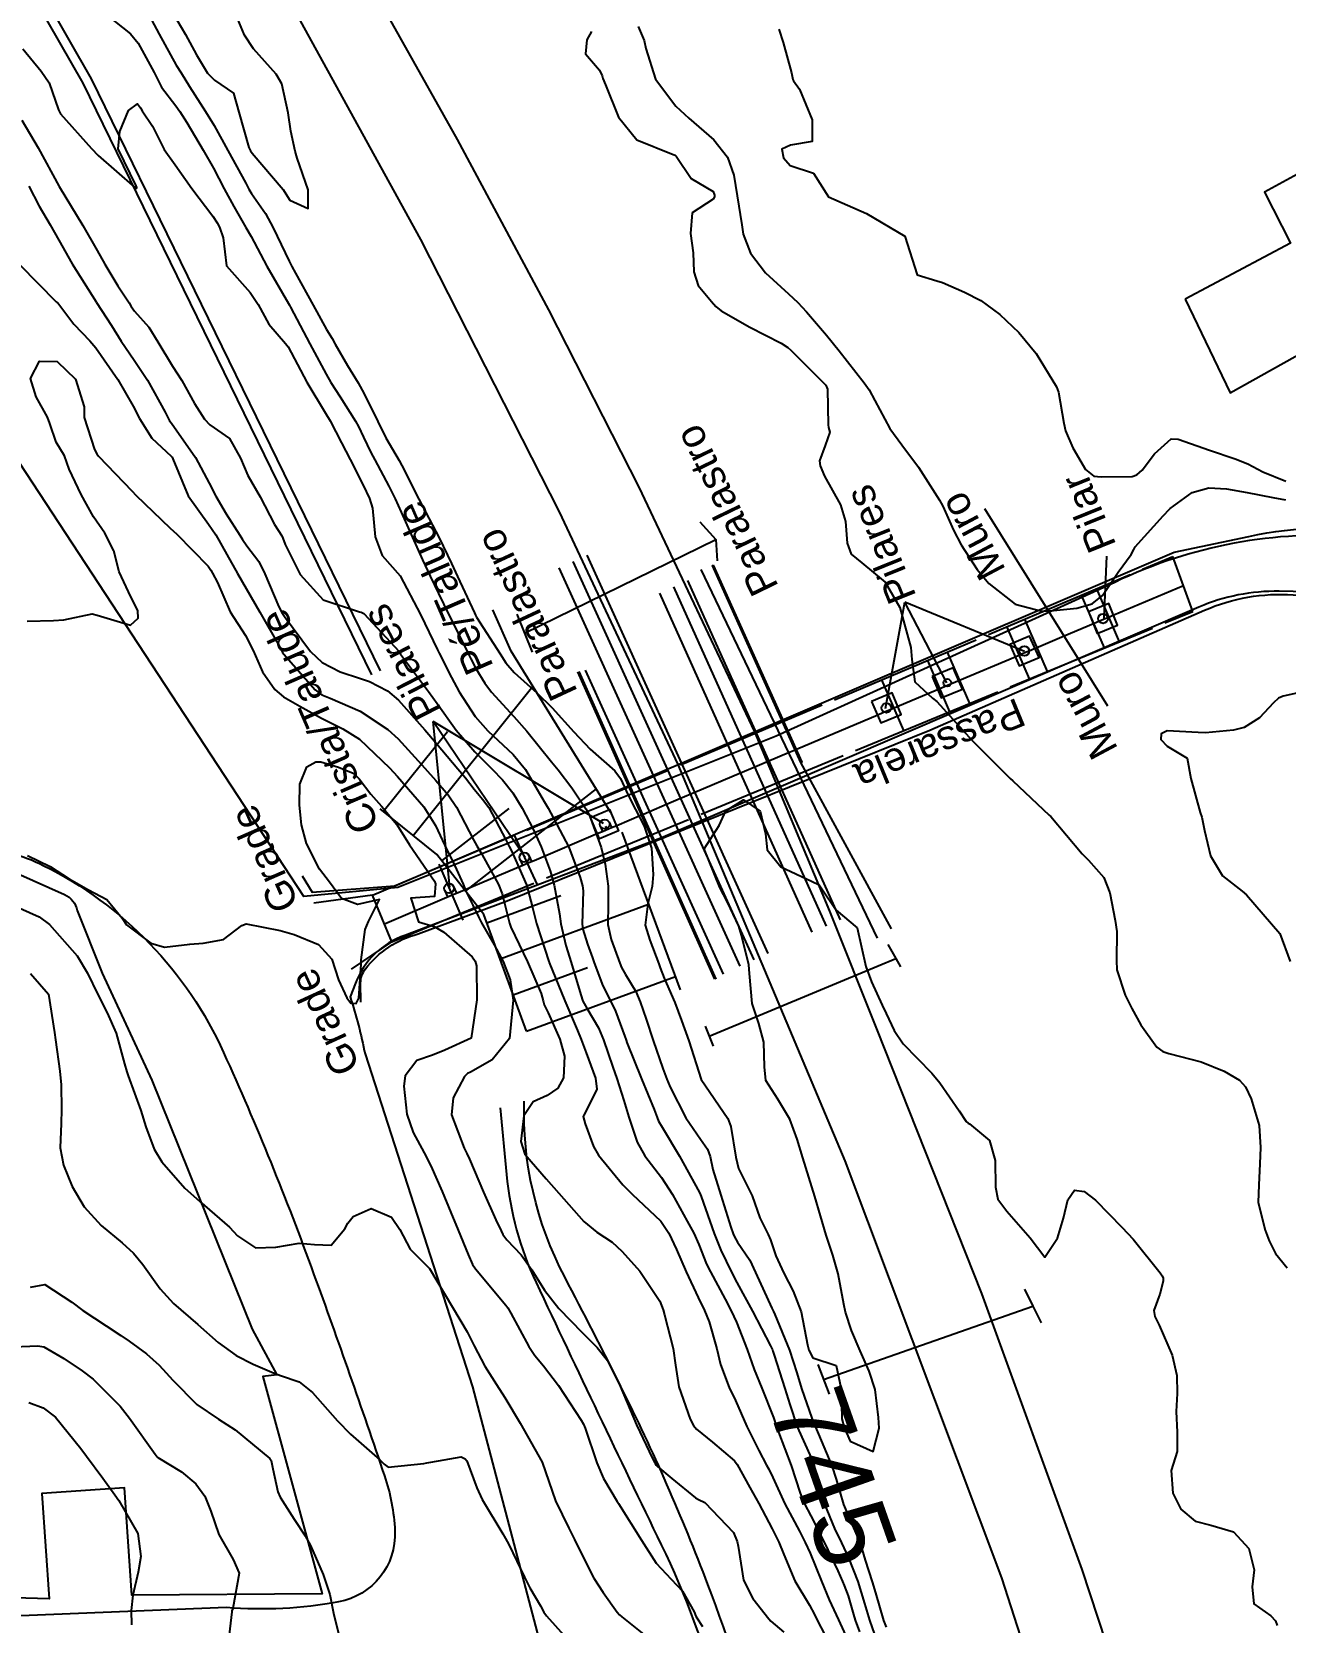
# Model space of a CAD drawing. Header units: metres. Extents: x 318500 to 325275, y 7408834 to 7428799.
# Drawn here: x 321225 to 321290.2, y 7409263.5 to 7409346.2 of the extents above; entities that cross this region are included whole.
import ezdxf
from ezdxf.enums import TextEntityAlignment as Align

# ---------------------------------------------------------------- set-up
doc = ezdxf.new("R2010")
doc.units = ezdxf.units.M
doc.header["$MEASUREMENT"] = 0
for name, pattern in [('CERCA_VIVA', [9.4, 8, -0.7, 0, -0.7]), ('CONTINUO', [0]), ('TRACEJADO', [8.7, 8, -0.7])]:
    doc.linetypes.add(name, pattern=pattern)
for name, color, linetype in [('BASE', 45, 'Continuous'), ('Canaleta de Drenagem', 151, 'Continuous'), ('Cotas', 45, 'Continuous'), ('Curvas de Nivel 1m', 11, 'Continuous'), ('Curvas de Nivel 5m', 15, 'Continuous'), ('Edificações', 30, 'Continuous'), ('EIXO', 45, 'Continuous'), ('GRADE', 45, 'Continuous'), ('H_EDIFICAÇÃO', 30, 'Continuous'), ('LASTRO', 45, 'Continuous'), ('Linha Férrea', 20, 'Continuous'), ('MURO', 30, 'Continuous'), ('PARALASTRO', 45, 'Continuous'), ('PASSARELA', 45, 'Continuous'), ('PILAR', 45, 'Continuous'), ('Pontes e Viadutos', 190, 'Continuous'), ('Portico', 45, 'Continuous'), ('PT_SEÇÃO', 45, 'Continuous'), ('TALUDE', 45, 'Continuous'), ('TEXTO', 45, 'Continuous'), ('TRILHO', 45, 'Continuous'), ('Vias Primárias', 230, 'Continuous')]:
    doc.layers.add(name, color=color, linetype=linetype)
doc.styles.add('ARIAL', font='arial.ttf')
doc.linetypes.add('TRACKS', pattern='A,0.15,[130,ltypeshp.shx,S=0.25,R=0,X=0,Y=0],0.15', length=0.3)

msp = doc.modelspace()

# ---------------------------------------------------------------- linework, layer by layer
at = {"layer": 'BASE', "linetype": 'CONTINUO'}
for points in [[(321279.968, 7409316.024, 742.257), (321280.429, 7409314.906, 742.247), (321281.486, 7409315.341, 742.216), (321281.025, 7409316.459, 742.216)], [(321275.873, 7409314.335, 742.717), (321276.362, 7409313.229, 742.74), (321277.399, 7409313.656, 742.718), (321276.91, 7409314.762, 742.718)], [(321271.835, 7409312.67, 742.87), (321272.305, 7409311.556, 742.87), (321273.409, 7409312.011, 742.811), (321272.94, 7409313.126, 742.765)], [(321268.691, 7409311.374, 743.476), (321269.161, 7409310.26, 743.478), (321270.226, 7409310.699, 743.478), (321269.756, 7409311.813, 743.476)], [(321254.071, 7409305.337, 744.858), (321255.051, 7409305.75, 744.844), (321255.521, 7409304.636, 744.836), (321254.54, 7409304.222, 744.836)]]:
    msp.add_polyline3d(points, close=True, dxfattribs=at)
for points in [[(321275.716, 7409315.242, 0), (321276.885, 7409312.543, 0)], [(321276.647, 7409315.646, 0), (321277.824, 7409312.93, 0)], [(321272.613, 7409313.938, 0), (321273.774, 7409311.26, 0)], [(321271.59, 7409313.495, 0), (321272.743, 7409310.835, 0)], [(321269.21, 7409312.497, 0), (321270.356, 7409309.851, 0)], [(321254.565, 7409304.891, 751.037), (321254.688, 7409304.612, 751.037)], [(321255.027, 7409305.082, 751.044), (321255.149, 7409304.807, 751.044)]]:
    msp.add_polyline3d(points, dxfattribs=at)
at = {"layer": 'Canaleta de Drenagem'}
for points in [[(321186.293, 7409407.226), (321192.546, 7409398.807), (321200.25, 7409387.723), (321209.066, 7409374.772), (321217.93, 7409360.478), (321227.65, 7409343.525), (321242.679, 7409312.751)], [(321186.695, 7409407.524), (321192.952, 7409399.099), (321200.662, 7409388.006), (321209.486, 7409375.044), (321218.359, 7409360.734), (321228.092, 7409343.759), (321243.128, 7409312.97)]]:
    msp.add_lwpolyline(points, dxfattribs=at)
for points in [[(321263.029, 7409256.52, 0.026743), (321260.171, 7409265.439, 0.025155), (321255.648, 7409275.736, 0.005157), (321252.721, 7409281.435, -0.130139), (321250.617, 7409290.585)], [(321249.372, 7409290.234), (321249.697, 7409286.757, 0.086902), (321251.229, 7409281.147, 0.00275), (321257.743, 7409267.502, -0.093903), (321262.235, 7409250.864, 0.050455), (321266.014, 7409229.764, -0.079532), (321267.595, 7409216.573, 0.086585), (321268.046, 7409213.208), (321269.19, 7409207.889), (321275.744, 7409181.262, -0.040826), (321277.451, 7409170.665, 0.035451), (321278.83, 7409161.482, -0.053917), (321280.053, 7409150.623), (321281.177, 7409131.234), (321281.285, 7409119.741), (321281.5, 7409109.523), (321282.344, 7409085.246), (321281.633, 7409043.555), (321280.186, 7409023.382), (321278.371, 7409007.125), (321276.879, 7408998.216), (321270.131, 7408967.899, -0.036702), (321267.644, 7408959.635, 0.067069), (321266.315, 7408954.006, 0.067069)]]:
    msp.add_lwpolyline(points, format="xyb", dxfattribs=at)
at = {"layer": 'Curvas de Nivel 1m', "flags": 128}
for points, elevation in [([(321230.57, 7409348.07), (321231.624, 7409346.084), (321232.516, 7409344.47), (321232.76, 7409344.068), (321233.206, 7409343.36), (321234.037, 7409342.055), (321234.479, 7409341.326), (321235.205, 7409340.039), (321236.13, 7409338.329), (321236.291, 7409338.022), (321236.339, 7409337.931), (321236.428, 7409337.802), (321237.164, 7409336.755), (321237.556, 7409336.003), (321238.384, 7409334.277), (321238.527, 7409333.989), (321238.715, 7409333.647), (321239.628, 7409331.977), (321240.337, 7409330.717), (321240.619, 7409330.252), (321240.787, 7409329.963), (321241.419, 7409328.848), (321241.973, 7409327.945), (321242.292, 7409327.377), (321242.996, 7409325.929), (321243.42, 7409325.081), (321244.103, 7409323.912), (321244.246, 7409323.65), (321245.138, 7409321.901), (321246.19, 7409319.89), (321246.841, 7409318.544), (321247.143, 7409317.875), (321248.028, 7409315.975), (321248.085, 7409315.861), (321248.139, 7409315.762), (321249.356, 7409313.841), (321249.656, 7409313.387), (321250.1, 7409312.874), (321251.279, 7409311.818), (321252.078, 7409311.042), (321253.201, 7409309.793), (321254.047, 7409308.884), (321255.336, 7409307.76), (321255.631, 7409307.361), (321256.018, 7409306.503), (321256.412, 7409305.746), (321256.851, 7409304.888), (321257.235, 7409303.737), (321257.331, 7409302.365), (321257.265, 7409301.737), (321257.051, 7409300.849), (321256.908, 7409299.735), (321257.144, 7409298.957), (321257.614, 7409297.724), (321257.684, 7409297.511), (321257.889, 7409296.978), (321258.445, 7409295.714), (321258.801, 7409294.77), (321259.177, 7409293.707), (321259.82, 7409291.7), (321261.204, 7409289.679), (321261.371, 7409289.262), (321261.631, 7409287.672), (321261.761, 7409287.078), (321262.471, 7409285.659), (321262.87, 7409284.505), (321263.301, 7409283.646), (321263.423, 7409283.36), (321263.699, 7409282.528), (321264.121, 7409281.636), (321264.61, 7409280.697), (321265.03, 7409279.626), (321265.356, 7409277.901), (321265.415, 7409277.622), (321265.626, 7409277.231), (321266.847, 7409276.827), (321267.1, 7409275.598), (321267.135, 7409274.048), (321267.257, 7409273.595), (321267.569, 7409272.887), (321268.777, 7409272.357), (321269.09, 7409273.567), (321269.043, 7409274.113), (321268.869, 7409275.571), (321268.568, 7409276.525), (321268.091, 7409277.583), (321267.646, 7409278.64), (321267.338, 7409279.595), (321267.247, 7409280.015), (321266.945, 7409281.601), (321266.668, 7409282.574), (321266.318, 7409283.611), (321265.74, 7409285.62), (321265.102, 7409287.627), (321264.808, 7409288.601), (321264.44, 7409289.634), (321263.806, 7409290.689), (321263.188, 7409291.649), (321263.111, 7409292.371), (321263.082, 7409293.652), (321262.817, 7409294.613), (321262.468, 7409295.661), (321262.342, 7409297.214), (321262.302, 7409297.664), (321261.923, 7409299.215), (321261.774, 7409299.672), (321261.191, 7409300.93), (321260.785, 7409301.687), (321259.98, 7409303.7), (321260.766, 7409304.921), (321261.103, 7409305.684), (321262.016, 7409306.256), (321262.895, 7409305.661), (321263.168, 7409304.483), (321263.255, 7409303.657), (321263.967, 7409302.768), (321265.555, 7409302.027), (321265.953, 7409301.824), (321266.107, 7409301.618), (321266.851, 7409300.518), (321267.93, 7409299.59), (321268.386, 7409297.583), (321268.677, 7409296.789), (321269.243, 7409295.569), (321269.443, 7409295.144), (321269.857, 7409294.259), (321270.336, 7409293.555), (321271.827, 7409292.025), (321272.242, 7409291.534), (321273.251, 7409290.066), (321273.606, 7409289.513), (321273.716, 7409289.438), (321273.789, 7409289.405), (321274.813, 7409288.527), (321275.11, 7409287.49), (321275.141, 7409286.097), (321275.247, 7409285.487), (321275.731, 7409284.851), (321276.93, 7409283.468), (321277.7, 7409282.458), (321278.354, 7409283.45), (321278.676, 7409284.495), (321278.902, 7409285.443), (321279.241, 7409285.944), (321279.747, 7409285.881), (321280.331, 7409285.421), (321281.719, 7409283.998), (321282.288, 7409283.394), (321283.693, 7409281.65), (321283.801, 7409281.488), (321283.851, 7409281.378), (321283.859, 7409281.206), (321283.677, 7409280.536), (321283.365, 7409279.682), (321283.421, 7409279.382), (321283.653, 7409278.925), (321284.33, 7409277.369), (321284.568, 7409276.314), (321284.586, 7409275.365), (321284.525, 7409274.437), (321284.577, 7409273.365), (321284.581, 7409272.349), (321284.274, 7409271.369), (321284.364, 7409270.193), (321284.779, 7409269.361), (321285.521, 7409268.73), (321286.332, 7409268.523), (321287.513, 7409268.166), (321288.321, 7409267.312), (321288.598, 7409266.194), (321288.491, 7409265.31), (321288.576, 7409264.424), (321289.455, 7409263.8), (321289.694, 7409263.538), (321289.794, 7409263.295)], 744), ([(321232.551, 7409346.826), (321232.996, 7409346.065), (321233.569, 7409345.015), (321234.132, 7409344.054), (321234.506, 7409343.693), (321235.486, 7409343.022), (321235.765, 7409342.031), (321236.292, 7409340.194), (321236.377, 7409340.021), (321236.458, 7409339.9), (321238.075, 7409337.995), (321238.215, 7409337.781), (321238.425, 7409337.455), (321239.382, 7409337.019), (321239.372, 7409337.981), (321238.809, 7409339.632), (321238.703, 7409339.988), (321238.476, 7409341.033), (321238.328, 7409341.992), (321238, 7409343.493), (321237.714, 7409344.002), (321236.529, 7409345.319), (321236.067, 7409346.027), (321235.721, 7409346.864)], 743), ([(321254.11, 7409346.223), (321253.868, 7409345.79), (321253.807, 7409345.065), (321254.524, 7409344.218), (321254.663, 7409343.919), (321254.711, 7409343.777), (321254.84, 7409343.45), (321255.52, 7409341.765), (321256.473, 7409340.592), (321258.367, 7409339.826), (321258.461, 7409339.787), (321258.529, 7409339.729), (321259.309, 7409338.578), (321260.442, 7409337.9), (321260.5, 7409337.759), (321260.51, 7409337.699), (321260.513, 7409337.624), (321260.437, 7409337.506), (321259.347, 7409336.796), (321259.265, 7409335.717), (321259.411, 7409334.699), (321259.441, 7409333.714), (321259.669, 7409333.01), (321260.365, 7409332.169), (321260.589, 7409331.924), (321260.864, 7409331.692), (321262.348, 7409330.846), (321263.975, 7409330.014), (321264.332, 7409329.79), (321264.492, 7409329.648), (321266.303, 7409327.83), (321266.399, 7409327.619), (321266.422, 7409325.758), (321266.447, 7409325.617), (321266.514, 7409325.379), (321266.266, 7409324.688), (321265.986, 7409323.892), (321266.01, 7409323.624), (321266.242, 7409323.088), (321267.071, 7409321.607), (321267.328, 7409320.724), (321267.423, 7409319.602), (321267.63, 7409319.037), (321268.185, 7409318.587), (321269.401, 7409317.578), (321270.15, 7409316.249), (321270.355, 7409315.567), (321270.73, 7409314.172), (321270.787, 7409313.56), (321270.943, 7409312.398), (321271.856, 7409311.544), (321272.087, 7409311.363), (321273.766, 7409309.514), (321274.055, 7409309.206), (321275.774, 7409307.484), (321275.903, 7409307.356), (321276.028, 7409307.236), (321277.933, 7409305.461), (321278.009, 7409305.377), (321279.651, 7409303.435), (321279.809, 7409303.264), (321279.977, 7409303.108), (321280.768, 7409302.218), (321281.082, 7409301.413), (321281.368, 7409299.979), (321281.439, 7409299.407), (321281.423, 7409297.892), (321281.453, 7409297.407), (321281.88, 7409296.098), (321282.224, 7409295.396), (321282.699, 7409294.554), (321283.526, 7409293.383), (321283.847, 7409293.163), (321284.16, 7409293.061), (321285.839, 7409292.621), (321287.033, 7409292.131), (321287.825, 7409291.662), (321288.137, 7409291.317), (321288.432, 7409290.696), (321288.847, 7409289.31), (321288.919, 7409288.172), (321288.888, 7409287.309), (321288.838, 7409286.225), (321288.807, 7409285.309), (321289.155, 7409283.869), (321289.378, 7409283.303), (321289.703, 7409282.65), (321290.314, 7409281.906)], 743), ([(321256.551, 7409346.483), (321256.853, 7409345.747), (321256.948, 7409345.334), (321257.444, 7409343.741), (321258.499, 7409342.337), (321259.172, 7409341.72), (321260.473, 7409340.593), (321261.199, 7409339.689), (321261.52, 7409338.753), (321261.699, 7409337.681), (321261.929, 7409336.166), (321262.005, 7409335.676), (321262.395, 7409334.686), (321263.164, 7409333.662), (321264.369, 7409332.566), (321264.85, 7409332.128), (321265.3, 7409331.636), (321266.342, 7409330.42), (321266.997, 7409329.61), (321268.305, 7409327.937), (321268.553, 7409327.587), (321268.855, 7409327.024), (321269.63, 7409325.576), (321270.267, 7409324.727), (321271.127, 7409323.557), (321272.224, 7409321.838), (321272.391, 7409321.537), (321272.955, 7409320.276), (321273.344, 7409319.523), (321274.181, 7409318.241), (321274.785, 7409317.504), (321276.154, 7409316.427), (321277.546, 7409316.073), (321278.15, 7409316.102), (321279.365, 7409316.228), (321280.155, 7409316.455), (321280.699, 7409316.888), (321281.061, 7409317.421), (321281.508, 7409318.089), (321282.194, 7409319.02), (321282.324, 7409319.283), (321282.403, 7409319.407), (321283.851, 7409321.02), (321284.183, 7409321.381), (321284.203, 7409321.398), (321284.22, 7409321.413), (321285.363, 7409322.233), (321286.237, 7409322.48), (321287.154, 7409322.423), (321288.234, 7409322.239), (321289.56, 7409321.98), (321290.228, 7409321.852)], 742), ([(321263.863, 7409346.344), (321264.083, 7409345.655), (321264.524, 7409344.069), (321264.588, 7409343.716), (321264.619, 7409343.649), (321264.939, 7409343.218), (321265.601, 7409341.633), (321265.601, 7409340.506), (321264.47, 7409340.308), (321264.014, 7409340.107), (321264.106, 7409339.654), (321264.456, 7409339.244), (321265.67, 7409338.849), (321266.44, 7409337.62), (321268.428, 7409336.759), (321270.41, 7409335.57), (321271.05, 7409333.56), (321272.078, 7409333.245), (321272.376, 7409333.158), (321273.519, 7409332.67), (321274.367, 7409332.227), (321275.36, 7409331.5), (321276.346, 7409330.557), (321277.242, 7409329.476), (321278.304, 7409327.737), (321278.409, 7409327.458), (321278.684, 7409325.854), (321278.781, 7409325.452), (321279.153, 7409324.56), (321279.821, 7409323.436), (321280.245, 7409323.097), (321280.624, 7409323.047), (321282.245, 7409323.076), (321282.489, 7409323.163), (321282.764, 7409323.402), (321283.41, 7409324.246), (321284.275, 7409325.027), (321284.636, 7409325.013), (321286.266, 7409324.435), (321287.61, 7409323.986), (321288.256, 7409323.727), (321289.041, 7409323.318), (321290.243, 7409322.838)], 741), ([(321224.527, 7409345.322), (321225.491, 7409344.165), (321225.895, 7409343.551), (321226.38, 7409342.152), (321226.487, 7409341.935), (321228.104, 7409340.134), (321228.455, 7409339.774), (321230.358, 7409338.101), (321230.392, 7409338.063), (321230.429, 7409338.046), (321230.46, 7409338.1), (321230.432, 7409338.201), (321229.488, 7409340.115), (321229.57, 7409341.017), (321230.02, 7409342.107), (321230.494, 7409342.458), (321230.652, 7409342.258), (321230.74, 7409342.096), (321231.271, 7409341.295), (321231.888, 7409340.079), (321232.448, 7409339.291), (321233.329, 7409338.061), (321234.416, 7409336.617), (321234.638, 7409336.272), (321234.762, 7409336.045), (321234.955, 7409335.488), (321235.134, 7409334.039), (321236.359, 7409332.649), (321236.78, 7409332.014), (321237.334, 7409330.999), (321238.197, 7409329.992), (321238.327, 7409329.809), (321239.303, 7409327.98), (321240.276, 7409326.363), (321240.512, 7409325.966), (321241.116, 7409324.815), (321241.557, 7409323.95), (321242.23, 7409322.616), (321242.558, 7409321.935), (321242.723, 7409321.422), (321242.869, 7409319.93), (321243.217, 7409318.961), (321244.17, 7409317.91), (321245.222, 7409315.899), (321246.112, 7409314.049), (321246.186, 7409313.889), (321246.832, 7409312.613), (321247.235, 7409311.873), (321248.071, 7409310.588), (321248.723, 7409309.85), (321250.042, 7409308.603), (321250.676, 7409307.824), (321251.656, 7409306.172), (321251.859, 7409305.812), (321252.006, 7409305.556), (321252.941, 7409303.796), (321253.53, 7409302.213), (321253.651, 7409301.784), (321253.678, 7409301.515), (321253.624, 7409299.785), (321253.661, 7409299.519), (321253.914, 7409298.746), (321254.164, 7409298.036), (321254.259, 7409297.775), (321254.699, 7409296.585), (321255.115, 7409295.761), (321255.367, 7409295.259), (321255.852, 7409293.94), (321255.902, 7409293.801), (321255.919, 7409293.749), (321255.961, 7409293.635), (321256.713, 7409291.737), (321257.377, 7409290.146), (321257.534, 7409289.724), (321257.609, 7409289.544), (321257.785, 7409289.23), (321258.692, 7409287.711), (321259.742, 7409285.819), (321259.793, 7409285.699), (321259.818, 7409285.62), (321260.502, 7409283.688), (321260.842, 7409282.823), (321261.395, 7409281.674), (321261.682, 7409281.14), (321262.493, 7409279.658), (321263.435, 7409277.841), (321263.525, 7409277.642), (321263.554, 7409277.566), (321263.627, 7409277.371), (321264.179, 7409275.634), (321264.428, 7409274.802), (321264.819, 7409273.628), (321265.556, 7409271.994), (321265.701, 7409271.618), (321266.066, 7409270.143), (321266.229, 7409269.61), (321266.765, 7409268.347), (321267.124, 7409267.596), (321267.488, 7409266.813), (321267.967, 7409265.583), (321268.323, 7409264.442), (321268.586, 7409263.573), (321269.2, 7409261.787)], 746), ([(321224.481, 7409341.602), (321225.33, 7409340.167), (321226.43, 7409338.15), (321227.646, 7409336.138), (321228.39, 7409334.829), (321228.802, 7409334.124), (321229.479, 7409332.998), (321230.065, 7409332.104), (321230.17, 7409331.924), (321230.346, 7409331.668), (321231.086, 7409330.837), (321231.557, 7409330.082), (321232.311, 7409328.81), (321232.807, 7409328.065), (321233.465, 7409326.875), (321233.981, 7409326.053), (321234.267, 7409325.768), (321235.283, 7409325.057), (321235.855, 7409324.026), (321236.237, 7409323.127), (321236.876, 7409322.01), (321237.63, 7409320.567), (321238.009, 7409319.993), (321238.066, 7409319.869), (321238.185, 7409319.535), (321238.966, 7409317.982), (321240.15, 7409316.656), (321242.043, 7409316.04), (321242.141, 7409316.015), (321242.266, 7409315.938), (321244.111, 7409313.969), (321244.141, 7409313.91), (321244.187, 7409313.831), (321245.634, 7409311.895), (321246.081, 7409311.272), (321247.079, 7409309.875), (321248.043, 7409308.747), (321248.956, 7409307.846), (321249.486, 7409307.299), (321250.018, 7409306.609), (321250.507, 7409305.825), (321251.087, 7409304.725), (321251.493, 7409303.815), (321251.961, 7409302.557), (321252.18, 7409301.807), (321252.45, 7409300.317), (321252.525, 7409299.801), (321252.789, 7409298.673), (321253.05, 7409297.793), (321253.555, 7409296.105), (321253.673, 7409295.782), (321253.866, 7409295.41), (321254.476, 7409294.39), (321254.746, 7409293.767), (321255.234, 7409292.354), (321255.433, 7409291.756), (321255.803, 7409290.616), (321256.066, 7409289.746), (321256.489, 7409288.451), (321256.897, 7409287.733), (321257.753, 7409286.611), (321258.328, 7409285.714), (321259.096, 7409284.33), (321259.435, 7409283.703), (321259.704, 7409283.114), (321260.104, 7409282.104), (321260.301, 7409281.691), (321261.065, 7409280.283), (321261.374, 7409279.674), (321261.651, 7409279.072), (321262.206, 7409277.661), (321262.576, 7409276.612), (321262.977, 7409275.649), (321263.587, 7409274.121), (321263.747, 7409273.638), (321263.847, 7409273.366), (321264.497, 7409271.631), (321264.976, 7409270.185), (321265.204, 7409269.623), (321265.521, 7409269.005), (321266.229, 7409267.609), (321266.936, 7409266.141), (321267.176, 7409265.594), (321267.26, 7409265.385), (321267.462, 7409264.837), (321267.748, 7409263.881), (321267.839, 7409263.584), (321268.05, 7409262.971)], 747), ([(321224.836, 7409338.174), (321225.387, 7409337.133), (321225.947, 7409336.157), (321226.398, 7409335.367), (321227.101, 7409334.143), (321228.35, 7409332.157), (321228.366, 7409332.13), (321229.152, 7409330.932), (321229.648, 7409330.11), (321230.315, 7409329.126), (321231.022, 7409328.089), (321231.937, 7409326.413), (321232.105, 7409326.072), (321232.167, 7409325.97), (321232.268, 7409325.851), (321233.515, 7409324.057), (321234.23, 7409322.729), (321234.572, 7409322.045), (321235.109, 7409321.133), (321235.816, 7409320.026), (321235.959, 7409319.794), (321236.184, 7409319.467), (321236.817, 7409318.651), (321237.122, 7409318.006), (321237.849, 7409316.29), (321238.005, 7409315.992), (321238.137, 7409315.782), (321239.5, 7409313.976), (321240.104, 7409313.399), (321241.049, 7409312.906), (321242.096, 7409312.561), (321242.561, 7409312.4), (321243.504, 7409311.919), (321244.083, 7409311.443), (321245.453, 7409309.896), (321246.049, 7409309.185), (321247.168, 7409307.873), (321247.556, 7409307.398), (321248.019, 7409306.809), (321248.451, 7409306.29), (321248.768, 7409305.849), (321249.656, 7409304.163), (321249.835, 7409303.832), (321249.976, 7409303.562), (321250.733, 7409301.822), (321251.037, 7409300.721), (321251.255, 7409299.817), (321251.901, 7409297.847), (321251.908, 7409297.818), (321251.916, 7409297.793), (321252.723, 7409295.791), (321253.384, 7409294.256), (321253.581, 7409293.783), (321253.84, 7409293.099), (321254.321, 7409291.772), (321254.389, 7409291.193), (321253.793, 7409289.962), (321253.716, 7409289.856), (321253.685, 7409289.781), (321253.786, 7409289.394), (321254.227, 7409288.226), (321254.486, 7409287.769), (321255.747, 7409286.227), (321256.231, 7409285.743), (321257.719, 7409284.33), (321258.147, 7409283.716), (321258.544, 7409282.869), (321259.037, 7409281.707), (321259.67, 7409280.37), (321259.997, 7409279.695), (321260.243, 7409279.099), (321260.634, 7409277.685), (321260.827, 7409276.886), (321261.286, 7409275.675), (321261.6, 7409275.002), (321262.199, 7409273.661), (321262.814, 7409272.398), (321263.219, 7409271.645), (321263.336, 7409271.431), (321263.544, 7409271.001), (321264.172, 7409269.634), (321264.929, 7409268.205), (321265.237, 7409267.623), (321265.492, 7409267.056), (321266.08, 7409265.611), (321266.486, 7409264.63), (321266.958, 7409263.597), (321267.435, 7409262.568)], 748), ([(321224.379, 7409334.084), (321226.27, 7409332.151), (321226.321, 7409332.122), (321226.349, 7409332.099), (321227.193, 7409330.996), (321228.01, 7409330.133), (321228.325, 7409329.77), (321229.468, 7409328.112), (321230.28, 7409326.735), (321230.595, 7409326.095), (321231.241, 7409325.066), (321232.251, 7409324.123), (321232.296, 7409324.07), (321232.331, 7409323.987), (321233.129, 7409322.061), (321234.198, 7409320.588), (321234.58, 7409320.044), (321235.151, 7409319.007), (321235.707, 7409318.027), (321236.158, 7409317.244), (321236.856, 7409316.009), (321237.883, 7409314.224), (321238.002, 7409313.992), (321238.039, 7409313.921), (321238.108, 7409313.825), (321239.748, 7409311.973), (321240.086, 7409311.718), (321240.513, 7409311.534), (321242.074, 7409310.862), (321243.521, 7409309.918), (321244.053, 7409309.426), (321245.441, 7409307.896), (321246.024, 7409307.255), (321246.654, 7409306.518), (321247.088, 7409305.874), (321247.985, 7409304.174), (321248.153, 7409303.857), (321248.405, 7409303.423), (321249.284, 7409301.84), (321249.472, 7409301.364), (321249.849, 7409299.831), (321249.927, 7409299.62), (321250.781, 7409297.821), (321251.503, 7409296.178), (321251.604, 7409295.804), (321251.654, 7409295.589), (321251.864, 7409295.168), (321252.463, 7409293.794), (321252.707, 7409292.921), (321252.658, 7409291.792), (321252.359, 7409291.248), (321251.806, 7409290.866), (321251.077, 7409290.534), (321250.603, 7409289.818), (321250.437, 7409288.48), (321250.651, 7409287.817), (321251.751, 7409286.529), (321252.422, 7409285.793), (321253.718, 7409284.319), (321254.397, 7409283.77), (321255.197, 7409283.25), (321255.7, 7409282.778), (321256.188, 7409282.236), (321256.633, 7409281.736), (321257.667, 7409280.166), (321257.836, 7409279.718), (321257.908, 7409279.465), (321258.365, 7409277.713), (321258.493, 7409276.84), (321258.667, 7409275.709), (321259.253, 7409274.036), (321259.422, 7409273.702), (321259.577, 7409273.509), (321260.413, 7409272.842), (321261.553, 7409271.871), (321261.701, 7409271.668), (321262.36, 7409270.479), (321262.813, 7409269.651), (321263.51, 7409268.334), (321263.858, 7409267.636), (321264.125, 7409266.999), (321264.69, 7409265.628), (321265.457, 7409264.36), (321265.711, 7409263.875), (321265.837, 7409263.614), (321266.271, 7409262.773)], 749), ([(321291.439, 7409311.941), (321290.095, 7409311.651), (321289.854, 7409311.542), (321289.596, 7409311.305), (321288.867, 7409310.523), (321288.07, 7409310.016), (321287.515, 7409309.881), (321286.066, 7409309.746), (321285.671, 7409309.751), (321284.067, 7409309.843), (321283.761, 7409309.689), (321283.74, 7409309.383), (321284.057, 7409309.049), (321285.108, 7409308.422), (321285.299, 7409307.361), (321285.782, 7409305.585), (321285.865, 7409305.352), (321286, 7409304.653), (321286.32, 7409303.345), (321286.937, 7409302.303), (321287.962, 7409301.494), (321288.184, 7409301.318), (321289.93, 7409299.3), (321290.464, 7409297.848)], 742), ([(321224.774, 7409303.362), (321225.959, 7409302.782), (321226.946, 7409302.14), (321227.944, 7409301.566), (321228.9, 7409301.076), (321229.694, 7409300.104), (321229.925, 7409299.75), (321231.198, 7409298.794), (321231.908, 7409298.58), (321233.217, 7409298.751), (321233.911, 7409298.8), (321234.965, 7409298.984), (321235.925, 7409299.713), (321236.147, 7409299.796), (321237.922, 7409299.456), (321238.649, 7409299.253), (321239.911, 7409298.735), (321240.612, 7409297.959), (321240.953, 7409296.885), (321241.393, 7409295.947), (321241.598, 7409295.675), (321241.867, 7409295.664), (321242.014, 7409295.938), (321242.132, 7409297.701), (321242.141, 7409297.936), (321242.345, 7409299.512), (321242.52, 7409299.931), (321243.084, 7409301.066), (321241.939, 7409300.808), (321241.109, 7409301.12), (321240.49, 7409301.962), (321239.96, 7409302.654), (321239.286, 7409303.977), (321239.028, 7409304.946), (321238.919, 7409305.981), (321238.939, 7409307.063), (321239.306, 7409307.977), (321239.773, 7409308.234), (321240.034, 7409308.225), (321240.95, 7409307.956), (321241.72, 7409307.638), (321242.024, 7409307.341), (321242.629, 7409306.544), (321243.187, 7409305.922), (321243.996, 7409304.961), (321244.656, 7409303.903), (321245.952, 7409302.027), (321245.995, 7409301.889), (321245.943, 7409301.223), (321244.711, 7409301.134), (321245.12, 7409299.898), (321245.927, 7409299.663), (321246.439, 7409299.365), (321247.903, 7409298.083), (321248.06, 7409297.858), (321248.133, 7409297.62), (321248.144, 7409295.856), (321247.85, 7409293.86), (321246.488, 7409293.226), (321245.836, 7409292.971), (321245.027, 7409292.697), (321244.426, 7409291.901), (321244.349, 7409291.365), (321244.513, 7409289.899), (321244.84, 7409288.954), (321245.414, 7409287.885), (321245.76, 7409287.21), (321246.344, 7409285.874), (321246.802, 7409284.791), (321247.185, 7409283.865), (321247.697, 7409282.599), (321247.923, 7409282.088), (321248.073, 7409281.854), (321249.662, 7409279.966), (321249.762, 7409279.828), (321249.926, 7409279.556), (321250.849, 7409277.812), (321251.165, 7409277.346), (321251.62, 7409276.811), (321252.396, 7409275.792), (321253.583, 7409273.975), (321253.694, 7409273.778), (321253.786, 7409273.568), (321254.398, 7409271.767), (321254.733, 7409270.954), (321255.456, 7409269.751), (321255.528, 7409269.642), (321256.716, 7409267.732), (321257.482, 7409266.55), (321258.264, 7409265.712), (321258.849, 7409265.091), (321259.453, 7409264.016), (321259.547, 7409263.795), (321259.601, 7409263.698), (321259.887, 7409263.25)], 751), ([(321224.383, 7409300.622), (321225.38, 7409300.158), (321225.924, 7409299.764), (321227.351, 7409298.135), (321227.887, 7409297.242), (321228.431, 7409296.122), (321228.918, 7409295.171), (321229.38, 7409294.107), (321229.826, 7409292.518), (321229.939, 7409292.098), (321230.013, 7409291.902), (321230.676, 7409290.087), (321230.934, 7409289.235), (321231.369, 7409288.076), (321231.76, 7409287.42), (321232.965, 7409286.052), (321233.73, 7409285.379), (321235.275, 7409284.024), (321235.705, 7409283.564), (321236.641, 7409282.948), (321237.7, 7409282.974), (321238.913, 7409283.182), (321239.702, 7409283.117), (321240.571, 7409283.082), (321241.29, 7409283.944), (321241.434, 7409284.223), (321241.72, 7409284.583), (321242.658, 7409284.994), (321243.719, 7409284.543), (321244.148, 7409283.903), (321244.676, 7409282.871), (321245.69, 7409281.88), (321246.882, 7409279.868), (321247.641, 7409278.584), (321248.013, 7409277.854), (321248.571, 7409276.797), (321249.175, 7409275.837), (321249.6, 7409275.17), (321250.4, 7409273.818), (321251.55, 7409271.8), (321252.242, 7409269.793), (321252.936, 7409268.358), (321253.235, 7409267.783), (321253.492, 7409267.233), (321254.232, 7409265.769), (321254.719, 7409265.018), (321255.453, 7409264.003), (321255.564, 7409263.861), (321255.689, 7409263.746), (321257.43, 7409262.356)], 752), ([(321224.938, 7409297.216), (321225.87, 7409296.15), (321226.175, 7409294.147), (321226.231, 7409293.759), (321226.459, 7409292.144), (321226.523, 7409291.429), (321226.55, 7409290.142), (321226.517, 7409289.409), (321226.47, 7409288.143), (321226.641, 7409287.253), (321227.104, 7409286.13), (321227.724, 7409285.08), (321228.615, 7409284.111), (321229.701, 7409283.211), (321230.283, 7409282.678), (321230.774, 7409282.084), (321231.671, 7409280.821), (321232.362, 7409280.059), (321233.644, 7409278.954), (321234.686, 7409278.029), (321235.623, 7409277.347), (321236.511, 7409276.899), (321237.614, 7409276.422), (321237.938, 7409276.31), (321238.899, 7409275.971), (321239.602, 7409275.42), (321240.905, 7409273.947), (321241.57, 7409273.261), (321243.109, 7409271.917), (321243.323, 7409271.688), (321243.546, 7409271.535), (321245.401, 7409271.735), (321245.549, 7409271.765), (321245.648, 7409271.78), (321246.16, 7409271.874), (321247.343, 7409272.072), (321247.552, 7409271.977), (321247.634, 7409271.859), (321248.152, 7409270.467), (321248.428, 7409269.847), (321249.504, 7409268.068), (321249.645, 7409267.828), (321249.809, 7409267.512), (321250.63, 7409265.813), (321250.91, 7409265.254), (321251.455, 7409264.321), (321251.644, 7409263.99), (321251.781, 7409263.797), (321253.423, 7409261.974)], 753), ([(321224.935, 7409280.897), (321225.673, 7409281.048), (321227.073, 7409280.129), (321227.653, 7409279.686), (321228.865, 7409278.884), (321229.634, 7409278.38), (321230.067, 7409278.093), (321230.972, 7409277.428), (321231.618, 7409276.836), (321231.994, 7409276.444), (321232.329, 7409276.059), (321233.591, 7409274.795), (321234.708, 7409274.029), (321235.572, 7409273.478), (321237.388, 7409271.992), (321237.449, 7409271.892), (321237.545, 7409271.443), (321237.806, 7409270.26), (321237.923, 7409269.984), (321238.648, 7409268.837), (321239.218, 7409267.964), (321239.493, 7409267.47), (321240.164, 7409265.953), (321240.496, 7409264.913), (321240.698, 7409263.948), (321241.109, 7409262.259)], 754), ([(321224.851, 7409274.902), (321225.587, 7409274.616), (321226.223, 7409274.14), (321227.556, 7409272.515), (321227.849, 7409272.117), (321228.687, 7409270.96), (321229.314, 7409270.102), (321229.526, 7409269.809), (321230.516, 7409268.085), (321230.67, 7409266.895), (321230.528, 7409266.084), (321230.25, 7409264.88), (321230.161, 7409264.089), (321230.19, 7409263.338)], 756)]:
    msp.add_lwpolyline(points, dxfattribs=dict(at, elevation=elevation))
at = {"layer": 'Curvas de Nivel 5m', "flags": 128}
for points, elevation in [([(321228.558, 7409347.345), (321230.125, 7409346.106), (321230.533, 7409345.623), (321231.362, 7409344.087), (321231.754, 7409343.333), (321232.493, 7409342.35), (321232.703, 7409342.068), (321233.057, 7409341.489), (321233.905, 7409340.056), (321234.446, 7409339.115), (321235.014, 7409338.041), (321235.506, 7409337.119), (321236.141, 7409336.024), (321236.403, 7409335.552), (321237.231, 7409334.007), (321238.351, 7409332.074), (321238.397, 7409331.99), (321238.457, 7409331.881), (321239.463, 7409329.979), (321240.306, 7409328.403), (321240.558, 7409327.966), (321241.035, 7409327.213), (321241.833, 7409325.947), (321241.991, 7409325.668), (321242.262, 7409325.115), (321242.641, 7409324.322), (321242.844, 7409323.931), (321243.572, 7409322.578), (321243.899, 7409321.915), (321244.21, 7409321.219), (321244.802, 7409319.904), (321245.332, 7409318.745), (321245.727, 7409317.894), (321246.156, 7409316.987), (321246.694, 7409315.882), (321247.276, 7409314.719), (321247.704, 7409313.866), (321247.838, 7409313.595), (321248.102, 7409313.089), (321248.56, 7409312.318), (321248.922, 7409311.848), (321250.071, 7409310.586), (321250.744, 7409309.823), (321252.036, 7409308.231), (321252.38, 7409307.805), (321253.095, 7409306.868), (321253.823, 7409305.783), (321254.005, 7409305.436), (321254.615, 7409303.77), (321254.821, 7409302.913), (321254.983, 7409301.765), (321254.984, 7409300.808), (321254.972, 7409299.764), (321255.147, 7409298.99), (321255.592, 7409297.755), (321255.678, 7409297.534), (321255.891, 7409297.158), (321256.419, 7409296.282), (321256.651, 7409295.738), (321256.961, 7409294.834), (321257.326, 7409293.728), (321257.828, 7409292.27), (321258.041, 7409291.718), (321258.217, 7409291.313), (321259.032, 7409289.708), (321259.779, 7409288.6), (321260.157, 7409288.077), (321260.282, 7409287.692), (321260.433, 7409287.017), (321260.85, 7409285.683), (321261.366, 7409284.025), (321261.483, 7409283.673), (321261.548, 7409283.512), (321261.706, 7409283.245), (321262.345, 7409282.309), (321262.653, 7409281.656), (321263.489, 7409279.816), (321263.585, 7409279.641), (321263.658, 7409279.485), (321264.424, 7409277.632), (321264.797, 7409276.449), (321265.044, 7409275.626), (321265.587, 7409274.088), (321265.777, 7409273.617), (321265.929, 7409273.26), (321266.624, 7409271.604), (321266.852, 7409270.909), (321267.232, 7409269.594), (321267.52, 7409268.904), (321268.101, 7409267.581), (321268.356, 7409266.708), (321268.717, 7409265.571), (321268.899, 7409265.003), (321269.308, 7409263.562), (321269.445, 7409263.212)], 745), ([(321224.754, 7409315.547), (321226.131, 7409315.579), (321226.656, 7409315.621), (321228.137, 7409315.928), (321228.398, 7409315.865), (321230.129, 7409315.336), (321230.526, 7409315.703), (321230.514, 7409316.094), (321230.151, 7409316.818), (321229.551, 7409318.109), (321229.267, 7409319.2), (321228.797, 7409320.121), (321228.203, 7409320.98), (321227.562, 7409322.137), (321226.937, 7409323.446), (321226.706, 7409324.145), (321226.257, 7409324.861), (321225.937, 7409325.826), (321225.814, 7409326.157), (321225.228, 7409327.224), (321224.935, 7409328.17), (321225.402, 7409329.076), (321226.314, 7409329.053), (321227.264, 7409328.14), (321227.715, 7409326.699), (321227.723, 7409326.135), (321228.253, 7409324.471), (321228.379, 7409324.256), (321228.473, 7409324.127), (321230.223, 7409322.301), (321230.417, 7409322.097), (321232.195, 7409320.391), (321232.537, 7409320.067), (321234.174, 7409318.414), (321234.319, 7409318.195), (321234.405, 7409318.046), (321234.655, 7409317.55), (321235.316, 7409316.032), (321236.122, 7409314.795), (321236.52, 7409314.014), (321237.002, 7409312.91), (321237.647, 7409311.997), (321238.084, 7409311.617), (321238.938, 7409311.121), (321240.068, 7409310.503), (321241.182, 7409309.953), (321242.052, 7409309.409), (321243.608, 7409307.916), (321243.808, 7409307.694), (321244.025, 7409307.458), (321245.395, 7409305.896), (321245.995, 7409304.915), (321246.483, 7409303.882), (321247.012, 7409302.827), (321247.435, 7409301.868), (321247.574, 7409301.493), (321247.939, 7409300.781), (321248.241, 7409300.164), (321248.389, 7409299.853), (321249.055, 7409298.701), (321249.526, 7409297.836), (321249.886, 7409296.889), (321250.038, 7409295.827), (321249.85, 7409293.83), (321248.956, 7409292.72), (321247.823, 7409292.088), (321247.672, 7409292.012), (321247.516, 7409291.863), (321246.913, 7409290.759), (321246.838, 7409289.87), (321247.496, 7409288.14), (321247.633, 7409287.861), (321247.765, 7409287.552), (321248.498, 7409285.849), (321249.147, 7409284.41), (321249.412, 7409283.834), (321249.511, 7409283.636), (321249.705, 7409283.368), (321250.462, 7409282.583), (321251.01, 7409281.81), (321251.674, 7409280.748), (321252.422, 7409279.792), (321253.641, 7409278.522), (321254.417, 7409277.768), (321254.953, 7409277.09), (321255.61, 7409275.75), (321256.463, 7409273.737), (321257.294, 7409271.984), (321257.424, 7409271.722), (321257.475, 7409271.647), (321257.549, 7409271.573), (321258.301, 7409270.954), (321259.532, 7409269.943), (321259.688, 7409269.854), (321260.013, 7409269.693), (321261.507, 7409268.147), (321261.696, 7409267.667), (321261.741, 7409267.421), (321262.017, 7409265.662), (321262.506, 7409264.7), (321263.346, 7409263.642), (321263.448, 7409263.534), (321264.127, 7409262.946)], 750), ([(321223.626, 7409277.783), (321225.313, 7409277.841), (321225.627, 7409277.801), (321226.668, 7409277.182), (321227.614, 7409276.557), (321228.199, 7409276.114), (321229.589, 7409274.718), (321230.084, 7409274.092), (321231.412, 7409272.212), (321231.515, 7409272.071), (321231.529, 7409272.05), (321231.55, 7409272.036), (321232.783, 7409271.292), (321233.536, 7409270.672), (321234.008, 7409270.035), (321234.307, 7409269.243), (321234.728, 7409268.028), (321235.481, 7409266.742), (321235.785, 7409266.015), (321235.452, 7409264.182), (321235.409, 7409264.062), (321235.4, 7409264.02), (321235.2, 7409262.245)], 755)]:
    msp.add_lwpolyline(points, dxfattribs=dict(at, elevation=elevation))
at = {"layer": 'Edificações'}
msp.add_lwpolyline([(321285, 7409332.302), (321287.346, 7409327.429), (321296.892, 7409332.762), (321298.236, 7409330.356), (321301.442, 7409332.147), (321300.535, 7409333.77), (321304.256, 7409335.849), (321299.627, 7409343.585), (321289.131, 7409337.855), (321290.474, 7409335.209)], close=True, dxfattribs=at)
msp.add_lwpolyline([(321224.255, 7409302.413), (321226.699, 7409301.323, -0.242108), (321227.365, 7409300.493), (321228.662, 7409297.232), (321231.234, 7409291.668), (321236.454, 7409278.713), (321237.747, 7409276.339), (321237.023, 7409276.252), (321240.096, 7409264.943), (321230.205, 7409264.879), (321229.82, 7409270.462), (321225.527, 7409270.166), (321225.905, 7409264.689), (321219.175, 7409264.875)], format="xyb", dxfattribs=at)
at = {"layer": 'EIXO', "linetype": 'CONTINUO'}
for points in [[(321262.571, 7409297.933, 0), (321253.156, 7409318.65, 0)], [(321266.334, 7409299.688, 0), (321258.394, 7409317.326, 0)]]:
    msp.add_polyline3d(points, dxfattribs=at)
at = {"layer": 'GRADE', "linetype": 'CERCA_VIVA', "flags": 128}
for points in [[(321242.729, 7409301.287), (321239.676, 7409300.876)], [(321241.622, 7409297.435), (321243.728, 7409298.872)]]:
    msp.add_lwpolyline(points, dxfattribs=at)
at = {"layer": 'H_EDIFICAÇÃO', "color": 32, "linetype": 'CONTINUO', "flags": 128}
for points in [[(321244.839, 7409304.401), (321251.071, 7409312.163)], [(321243.28, 7409305.653), (321246.616, 7409309.809)], [(321247.561, 7409301.505), (321254.384, 7409306.826)], [(321246.331, 7409303.082), (321249.827, 7409305.809)], [(321248.667, 7409299.859), (321252.528, 7409301.275)], [(321249.356, 7409297.981), (321257.088, 7409300.818)], [(321250.044, 7409296.104), (321253.916, 7409297.524)], [(321250.733, 7409294.226), (321258.487, 7409297.07)]]:
    msp.add_lwpolyline(points, dxfattribs=at)
at = {"layer": 'LASTRO', "linetype": 'CONTINUO'}
for points in [[(321268.987, 7409299.057, 744.01), (321259.821, 7409318.232, 743.878)], [(321260.98, 7409297.191, 743.936), (321253.804, 7409313, 743.827)], [(321269.722, 7409299.54, 743.745), (321265, 7409308.196, 743.776)]]:
    msp.add_polyline3d(points, dxfattribs=at)
at = {"layer": 'Linha Férrea', "linetype": 'TRACKS', "flags": 128}
for points in [[(321000, 7409672.439), (321004.28, 7409667.628), (321010.191, 7409660.339), (321014.808, 7409654.906), (321022.784, 7409644.856), (321029.613, 7409636.002), (321040.469, 7409622.474), (321052.179, 7409607.125), (321054.23, 7409604.383), (321058.401, 7409598.832), (321068.496, 7409586.368), (321074.963, 7409577.416), (321083.512, 7409566.293), (321094.883, 7409551.552), (321107.334, 7409535.407), (321117.321, 7409522.186), (321126.816, 7409509.801), (321128.79, 7409507.31), (321146.898, 7409484.023), (321180.335, 7409439.96), (321196.326, 7409418.237), (321197.809, 7409416.312), (321201.677, 7409410.96), (321206.242, 7409404.702), (321212.198, 7409396.197), (321219.274, 7409385.949), (321224.813, 7409377.811), (321230.275, 7409369.14), (321237.887, 7409356.833), (321241.121, 7409351.303), (321247.134, 7409340.605), (321251.879, 7409331.735), (321256.586, 7409322.511), (321262.603, 7409309.794), (321266.492, 7409300.462), (321268.94, 7409294.346), (321274.411, 7409280.579), (321279.628, 7409266.21), (321281.699, 7409259.883), (321283.946, 7409253.312), (321285.569, 7409247.879), (321289.712, 7409233.197), (321292.35, 7409223.192), (321294.696, 7409213.206), (321297.864, 7409198.192), (321300.662, 7409182.284), (321302.098, 7409172.107), (321304.239, 7409154.743), (321305.123, 7409144.017), (321305.964, 7409133.485), (321306.242, 7409126.536), (321306.792, 7409106.326), (321306.598, 7409094.759), (321306.282, 7409083.935), (321305.552, 7409067.791), (321304.771, 7409056.859), (321303.264, 7409041.215), (321302.679, 7409035.98), (321302.137, 7409031.127), (321300.728, 7409019.285), (321298.197, 7408999.584), (321297.36, 7408993.167), (321295.261, 7408977.117), (321294.204, 7408969.335)], [(321000, 7409665.831), (321005.106, 7409659.973), (321014.581, 7409648.503), (321025.621, 7409634.539), (321037.299, 7409620.062), (321049.304, 7409604.404), (321060.786, 7409589.365), (321070.003, 7409577.437), (321079.04, 7409565.563), (321087.378, 7409554.953), (321100.232, 7409538.088), (321115.656, 7409518.043), (321121.996, 7409509.598), (321129.727, 7409499.55), (321136.972, 7409489.987), (321145.049, 7409479.509), (321151.831, 7409470.642), (321164.207, 7409454.514), (321177.084, 7409437.841), (321189.77, 7409420.055), (321198.564, 7409408.325), (321206.577, 7409397.088), (321215.931, 7409383.724), (321224.636, 7409370.381), (321229.865, 7409362.108), (321233.889, 7409355.207), (321238.771, 7409347.119), (321245.215, 7409335.393), (321252.436, 7409321.241), (321258.604, 7409308.083), (321267.297, 7409287.476), (321275.449, 7409265.78), (321281.942, 7409245.584), (321283.566, 7409239.646), (321286.314, 7409230.216), (321290.053, 7409214.935), (321291.712, 7409207.402), (321292.928, 7409202.024), (321294.643, 7409193.05), (321296.561, 7409181.459), (321297.018, 7409178.654), (321298.421, 7409169.257), (321300.824, 7409146.442), (321301.262, 7409140.938), (321302.075, 7409127.562), (321302.455, 7409111.197), (321302.397, 7409096.607), (321301.928, 7409078.93), (321301.225, 7409065.046), (321300.363, 7409054.951), (321299.616, 7409046.945), (321298.322, 7409034.46), (321296.574, 7409019.153), (321294.553, 7409003.679), (321294.068, 7408999.315), (321292.484, 7408987.685), (321290.998, 7408976.286), (321289.822, 7408966.926)]]:
    msp.add_lwpolyline(points, dxfattribs=at)
at = {"layer": 'MURO', "linetype": 'CONTINUO'}
msp.add_polyline3d([(321280.986, 7409311.132, 742.255), (321274.584, 7409321.392, 741.508)], dxfattribs=at)
at = {"layer": 'PARALASTRO', "linetype": 'CONTINUO'}
for points in [[(321265.077, 7409308.218, 744.099), (321265, 7409308.196, 743.776), (321260.411, 7409318.44, 743.623), (321260.463, 7409318.466, 743.963)], [(321265.077, 7409308.218, 744.099), (321260.463, 7409318.466, 743.963)], [(321260.533, 7409296.922, 743.943), (321253.403, 7409312.916, 743.796)], [(321260.609, 7409296.918, 743.773), (321253.468, 7409312.929, 743.656)]]:
    msp.add_polyline3d(points, dxfattribs=at)
at = {"layer": 'PASSARELA', "linetype": 'TRACEJADO', "flags": 128}
for points in [[(321242.729, 7409301.287), (321284.363, 7409318.912)], [(321285.398, 7409316.053), (321284.363, 7409318.912)], [(321243.728, 7409298.872), (321285.398, 7409316.053)], [(321243.728, 7409298.872), (321242.729, 7409301.287)]]:
    msp.add_lwpolyline(points, dxfattribs=at)
at = {"layer": 'PASSARELA', "linetype": 'CONTINUO'}
msp.add_polyline3d([(321280.384, 7409317.228, 0), (321281.576, 7409314.477, 0)], dxfattribs=at)
at = {"layer": 'PILAR', "linetype": 'CONTINUO'}
for points in [[(321250.084, 7409304.423, 750.989), (321251.283, 7409301.824, 750.96)], [(321246.166, 7409302.906, 750.73), (321247.417, 7409299.994, 750.721)]]:
    msp.add_polyline3d(points, dxfattribs=at)
for centre, radius in [((321280.727, 7409315.682, 750.37), 0.25), ((321276.636, 7409313.995, 750.37), 0.25), ((321272.622, 7409312.341, 750.37), 0.2), ((321269.459, 7409311.036, 750.37), 0.25), ((321254.796, 7409304.986, 750.37), 0.25), ((321250.619, 7409303.263, 750.37), 0.25), ((321246.706, 7409301.649, 750.37), 0.25)]:
    msp.add_circle(centre, radius, dxfattribs=at)
at = {"layer": 'Pontes e Viadutos'}
for points in [[(321239.055, 7409302.298), (321239.584, 7409301.444), (321243.892, 7409301.786), (321284.422, 7409319.132), (321288.316, 7409319.959, -0.092385), (321295.808, 7409320.145), (321301.332, 7409320.161, 0.060602), (321306.355, 7409320.786), (321316.882, 7409323.206), (321334.497, 7409326.553, 0.116959), (321338.49, 7409327.982, 0.456239)], [(321242.116, 7409295.727), (321242.105, 7409296.714, -0.169029), (321242.355, 7409297.457, -0.164043), (321245.095, 7409299.279), (321249.723, 7409301.001), (321271.717, 7409309.868), (321286.013, 7409316.116, -0.119997), (321290.619, 7409316.921, 0.018913), (321295.989, 7409316.771, -0.02613), (321301.251, 7409316.549, 0.062825), (321305.793, 7409316.689, 0.040278), (321312.069, 7409318.205, -0.036597), (321322.927, 7409320.911), (321333.873, 7409323.303, -0.070938), (321336.764, 7409323.516), (321338.495, 7409322.556)]]:
    msp.add_lwpolyline(points, format="xyb", dxfattribs=at)
at = {"layer": 'Portico'}
for points in [[(321259.746, 7409320.706), (321260.584, 7409319.793), (321260.66, 7409318.69)], [(321250.624, 7409314.924), (321260.584, 7409319.793)], [(321250.224, 7409315.913), (321251.024, 7409313.935)], [(321269.524, 7409298.735), (321269.94, 7409297.999), (321270.183, 7409297.568)], [(321260.235, 7409293.955), (321269.038, 7409297.623), (321269.94, 7409297.999)], [(321260.031, 7409294.472), (321260.44, 7409293.438)], [(321276.646, 7409280.789), (321277.081, 7409279.919), (321277.516, 7409279.05)], [(321266.181, 7409276.106), (321277.081, 7409279.919)], [(321265.884, 7409276.876), (321266.478, 7409275.335)]]:
    msp.add_lwpolyline(points, dxfattribs=at)
at = {"layer": 'PT_SEÇÃO', "linetype": 'CONTINUO'}
for points in [[(321243.341, 7409299.808, 750.91), (321246.834, 7409301.287, 750.37), (321247.293, 7409301.481, 750.37), (321247.508, 7409301.572, 749.882), (321250.657, 7409302.906, 750.58), (321250.763, 7409302.951, 750.974), (321251.127, 7409303.105, 750.59), (321254.447, 7409304.51, 744.847), (321254.688, 7409304.612, 751.037), (321255.149, 7409304.807, 751.044), (321255.428, 7409304.925, 744.84), (321256.721, 7409305.473, 743.864), (321256.782, 7409305.498, 743.71), (321257.14, 7409305.65, 743.877), (321258.017, 7409306.021, 744.109), (321258.754, 7409306.333, 744.001), (321259.491, 7409306.645, 744.263), (321261.871, 7409307.653, 744.062), (321262.608, 7409307.965, 743.942), (321263.345, 7409308.277, 744.193), (321264.372, 7409308.712, 0), (321264.705, 7409308.853, 743.776), (321264.778, 7409308.883, 744.099), (321269.01, 7409310.675, 743.476), (321269.273, 7409310.787, 745.005), (321269.735, 7409310.982, 745.005), (321269.83, 7409311.022, 751.415), (321270.024, 7409311.104, 743.476), (321272.121, 7409311.992, 742.87), (321272.48, 7409312.144, 749.331), (321272.676, 7409312.227, 749.671), (321272.847, 7409312.3, 749.329), (321273.256, 7409312.473, 749.691), (321276.153, 7409313.699, 742.718), (321276.501, 7409313.846, 747.209), (321276.73, 7409313.943, 0), (321276.968, 7409314.044, 747.206), (321277.186, 7409314.137, 742.718), (321277.258, 7409314.167, 0), (321278.709, 7409314.781, 741.881), (321280.232, 7409315.426, 0), (321280.55, 7409315.565, 742.245), (321280.757, 7409315.648, 745.288), (321281.02, 7409315.76, 745.293), (321281.286, 7409315.872, 0), (321284.908, 7409317.406, 742.836)], [(321279.599, 7409316.895, 0), (321280.787, 7409314.152, 0)], [(321276.405, 7409313.899, 747.209), (321276.439, 7409313.82, 0)], [(321276.866, 7409314.088, 747.206), (321276.902, 7409314.004, 0)], [(321272.437, 7409312.263, 750.37), (321272.486, 7409312.147, 0)], [(321272.441, 7409312.229, 749.331), (321272.443, 7409312.23, 750.37)], [(321272.808, 7409312.415, 749.329), (321272.856, 7409312.303, 0)], [(321269.689, 7409311.132, 751.005), (321269.75, 7409310.988, 0)], [(321269.226, 7409310.942, 745.005), (321269.289, 7409310.793, 0)], [(321254.845, 7409304.88, 745.338), (321254.917, 7409304.709, 0)], [(321250.388, 7409303.168, 750.58), (321250.523, 7409302.849, 0)], [(321250.853, 7409303.36, 750.59), (321250.986, 7409303.045, 0)], [(321246.475, 7409301.554, 750.37), (321246.625, 7409301.199, 0)], [(321246.939, 7409301.746, 750.37), (321247.087, 7409301.394, 0)]]:
    msp.add_polyline3d(points, dxfattribs=at)
at = {"layer": 'TALUDE', "linetype": 'CONTINUO'}
for points in [[(321255.112, 7409305.607, 744.844), (321249.942, 7409313.982, 743.211), (321248.979, 7409316.133, 743.105)], [(321250.733, 7409294.226, 749.872), (321248.509, 7409300.29, 749.653), (321246.078, 7409303.406, 750.111), (321243.113, 7409305.787, 751.047)], [(321255.686, 7409304.576, 744.034), (321258.728, 7409296.361, 743.931)]]:
    msp.add_polyline3d(points, dxfattribs=at)
at = {"layer": 'TEXTO', "linetype": 'CONTINUO'}
for points in [[(321280.779, 7409315.697, 0), (321280.934, 7409318.92, 0)], [(321269.415, 7409311.005, 0), (321270.417, 7409316.543, 0)], [(321272.61, 7409312.347, 0), (321270.417, 7409316.543, 0)], [(321276.646, 7409313.976, 0), (321270.417, 7409316.543, 0)], [(321246.743, 7409301.709, 0), (321245.887, 7409310.334, 0)], [(321250.664, 7409303.258, 0), (321245.887, 7409310.334, 0)], [(321254.742, 7409305.02, 0), (321245.887, 7409310.334, 0)]]:
    msp.add_polyline3d(points, dxfattribs=at)
at = {"layer": 'TRILHO', "linetype": 'CONTINUO'}
for points in [[(321263.3, 7409298.264, 0), (321253.885, 7409318.981, 0)], [(321261.843, 7409297.602, 744.189), (321252.428, 7409318.32, 743.994)], [(321265.604, 7409299.36, 744.15), (321257.665, 7409316.997, 743.962)], [(321267.063, 7409300.017, 0), (321259.124, 7409317.654, 0)]]:
    msp.add_polyline3d(points, dxfattribs=at)
at = {"layer": 'Vias Primárias'}
for points in [[(321346.975, 7409331.336, -0.115923), (321334.956, 7409326.304), (321321.26, 7409323.824), (321315.284, 7409322.596), (321306.028, 7409320.554, -0.047309), (321299.671, 7409319.771, -0.027863), (321294.06, 7409319.926, 0.13419), (321281.342, 7409317.566), (321263.726, 7409309.557), (321244.047, 7409301.688), (321239.149, 7409301.217), (321219.191, 7409331.642)], [(321352.956, 7409238.068, -0.031312), (321349.349, 7409266.825, -0.008788), (321348.578, 7409284.086, 0.038554), (321347.122, 7409298.019, 0.053809), (321342.623, 7409313.17, -0.080659), (321341.09, 7409319.565, 0.192903), (321339.671, 7409322.463, 0.238598), (321334.932, 7409323.754), (321322.949, 7409321.292), (321305.907, 7409316.921, -0.060343), (321301.601, 7409316.659, 0.011009), (321289.893, 7409317.102, 0.105703), (321285.718, 7409316.278), (321257.73, 7409304.263), (321244.408, 7409299.202, 0.222364), (321241.832, 7409296.709), (321241.561, 7409296, -0.030911), (321242.335, 7409293.032), (321247.922, 7409275.713), (321261.561, 7409223.933, -0.007924)], [(321222.121, 7409303.786, -0.0989), (321225.596, 7409302.842, -0.172609), (321234.976, 7409293.103, -0.01898), (321239.661, 7409281.599, -0.005747), (321243.345, 7409271.094, -0.069667), (321243.887, 7409268.224, -0.375233), (321240.957, 7409264.527, -0.066303), (321235.133, 7409264.235), (321223.586, 7409263.767)]]:
    msp.add_lwpolyline(points, format="xyb", dxfattribs=at)

# ---------------------------------------------------------------- texts
at = {"layer": 'Cotas', "style": 'ARIAL'}
msp.add_text('745', height=4, rotation=289.36355, dxfattribs=at).set_placement((321266.689, 7409271.023, 745), align=Align.MIDDLE_CENTER)
at = {"layer": 'TEXTO', "style": 'ARIAL'}
for s, rotation, p in [('Paralastro', 115.89546, (321263.878, 7409317.339)), ('Pilares', 112, (321271.033, 7409316.846)), ('Pilar', 112, (321281.435, 7409319.504)), ('Muro', 117.89801, (321275.695, 7409318.211)), ('Pé/Talude', 113.4998, (321249.042, 7409313.19)), ('Paralastro', 114.97085, (321253.419, 7409311.872)), ('Crista/Talude', 113.48963, (321243.109, 7409304.906)), ('Pilares', 117.1874, (321246.364, 7409310.896)), ('Muro', 118.1074, (321281.537, 7409308.894)), ('Passarela', 202.37093, (321276.253, 7409311.583)), ('Grade', 113.67919, (321238.921, 7409300.813)), ('Grade', 114.62777, (321242.109, 7409292.345))]:
    msp.add_text(s, height=1.5, rotation=rotation, dxfattribs=at).set_placement(p)

doc.saveas('drawing.dxf')
